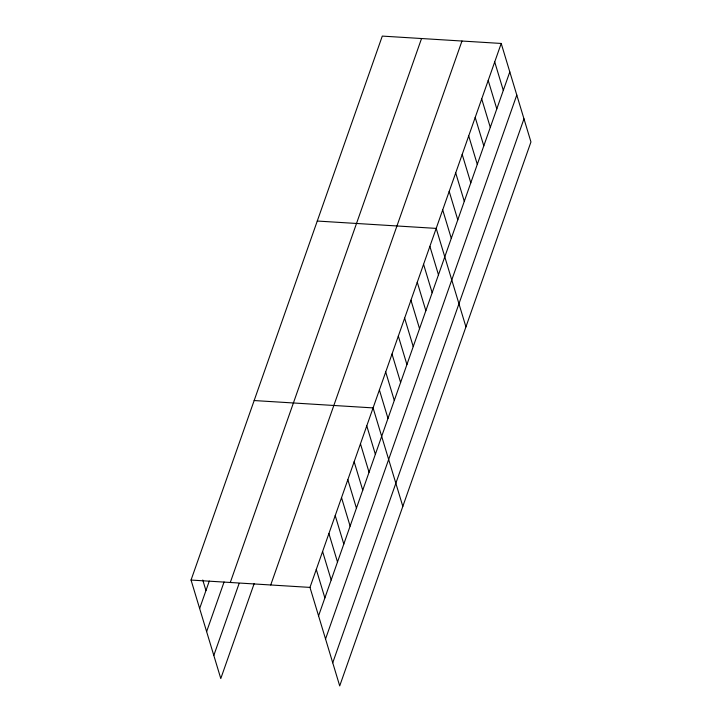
<?xml version="1.0" encoding="UTF-8"?>
<svg xmlns="http://www.w3.org/2000/svg" width="722" height="722" viewBox="0 0 722 722"><rect width="100%" height="100%" fill="white"/><g stroke="black" fill="none" stroke-linecap="round" stroke-linejoin="round"><path stroke-width="1.08" d="M254.198 583.52L220.788 678.545L191.05 580.055L382.29 36.1L501.212 43.455L530.95 141.945L339.71 685.9L309.973 587.401L501.212 43.455M199.642 608.511L209.29 581.057M206.618 631.624L224.064 581.995M230.291 582.483L421.54 38.528M213.811 655.441L239.054 583.638M270.723 584.982L461.972 41.028M318.564 615.866L509.804 71.911M325.541 638.979L516.79 95.024M332.734 662.787L523.973 118.832M317.265 221.04L436.196 228.396L465.934 326.895M254.162 400.548L373.084 407.903L402.822 506.393M191.05 580.055L309.973 587.401M494.714 61.948L503.306 90.403M488.207 80.44L496.799 108.905M481.709 98.932L490.301 127.397M475.202 117.433L483.803 145.889M468.704 135.926L477.296 164.381M462.197 154.418L470.798 182.883M455.699 172.91L464.291 201.375M449.192 191.411L457.793 219.867M442.694 209.903L451.286 238.359M429.879 246.346L438.471 274.802M423.57 264.297L432.162 292.753M417.262 282.248L425.854 310.704M410.944 300.199L419.536 328.654M404.636 318.149L413.228 346.605M398.327 336.1L406.919 364.556M392.019 354.051L400.611 382.507M385.701 372.001L394.293 400.457M379.393 389.952L387.985 418.408M366.767 425.854L375.359 454.309M360.458 443.804L369.05 472.26M354.15 461.755L362.742 490.211M347.842 479.706L356.433 508.162M341.524 497.657L350.116 526.112M335.216 515.598L343.807 544.063M328.907 533.549L337.499 562.014M322.59 551.5L331.181 579.965M316.281 569.45L324.873 597.915M202.765 580.019L205.95 590.56"/></g></svg>
